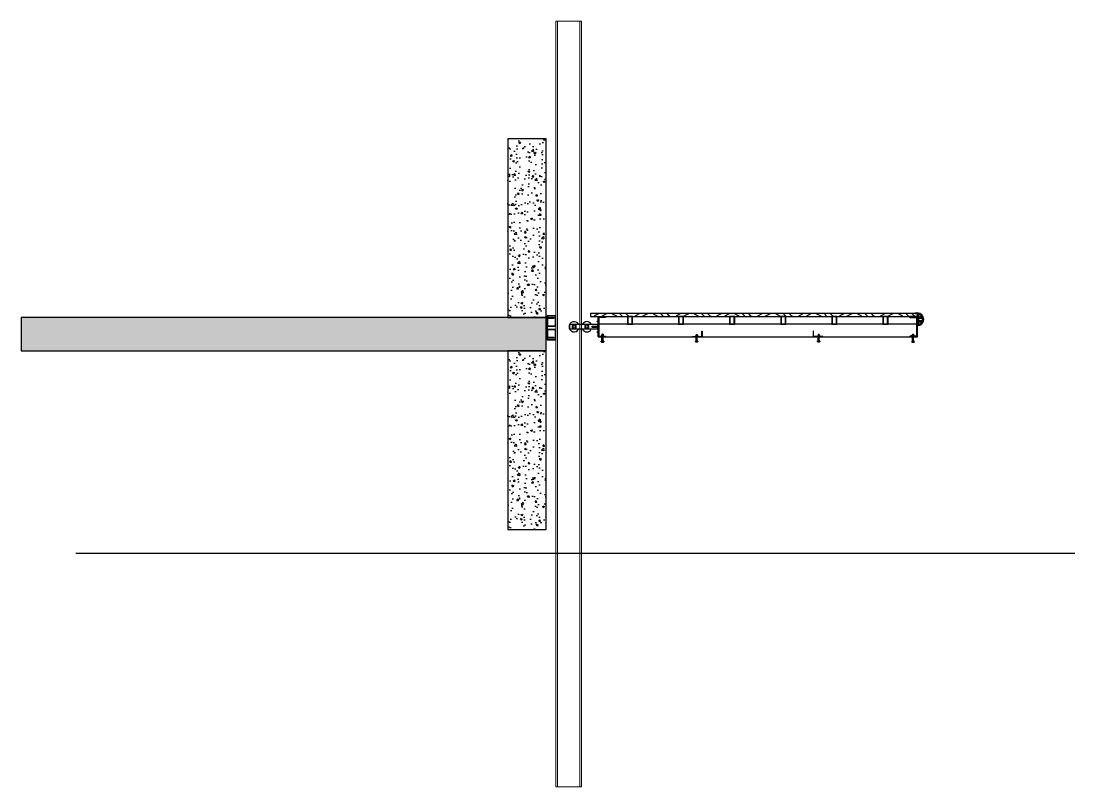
# Model space of a CAD drawing. Header units: millimetres. Extents: x -1871197 to -1180782, y 1281217 to 1543414.
# Drawn here: x -1237223 to -1228974, y 1457556 to 1463556 of the extents above; entities that cross this region are included whole.
import ezdxf

# ---------------------------------------------------------------- set-up
doc = ezdxf.new("R2010")
doc.units = ezdxf.units.MM
doc.header["$LTSCALE"] = 10
doc.layers.get('0').update_dxf_attribs({"linetype": 'CONTINUOUS'})
for name, color, linetype in [('PUB_DIM', 3, 'CONTINUOUS'), ('W-_ANTICOLLISION防撞措施', 6, 'CONTINUOUS'), ('W-MOUNTING固定方式', 5, 'CONTINUOUS'), ('W-STEEL_FRAME钢架', 3, 'CONTINUOUS'), ('W-STEEL_KEEL钢龙骨', 5, 'CONTINUOUS'), ('W-WOOD_FLOOR木地板', 30, 'CONTINUOUS'), ('WALL', 9, 'CONTINUOUS'), ('螺栓', 146, 'CONTINUOUS'), ('钢', 172, 'CONTINUOUS')]:
    doc.layers.add(name, color=color, linetype=linetype)
pattern_1 = [(50, (-2792171.53, -930477.64), (143.4520365, -12.550427), [15, -165]), (355, (-2792171.53, -930477.64), (-27.750267, 150.438427), [12, -132]), (100.4514, (-2792159.58, -930478.68), (115.7018763, 137.8879084), [12.748038, -140.2284224]), (46.1842, (-2792171.53, -930437.64), (213.44821, -33.103803), [22.5, -247.5]), (96.6356, (-2792153.75, -930440.4), (186.932541, 194.823574), [19.122058, -210.3426]), (351.1842, (-2792171.53, -930437.64), (186.932389, 194.82372), [18, -198]), (21, (-2792151.53, -930447.64), (119.3814104, -80.523778), [15, -165]), (326, (-2792151.53, -930447.64), (48.6630664, 145.030009), [12, -132]), (71.4514, (-2792141.59, -930454.35), (168.044526, 64.5060993), [12.748038, -140.2284224]), (37.5, (-2792171.535, -930477.636), (2.4319711, 66.5787708), [0, -130.4, 0, -134, 0, -132.5]), (7.5, (-2792171.535, -930477.636), (52.6139075, 78.8823424), [0, -76.4, 0, -127.4, 0, -50.5]), (327.5, (-2792216.135, -930477.636), (106.7644872, -4.5109743), [0, -50, 0, -156, 0, -207]), (317.5, (-2792236.135, -930477.64), (116.637234, 20.0209965), [0, -65, 0, -103.6, 0, -147])]

# ---------------------------------------------------------------- blocks, each defined once
blk = doc.blocks.new('ls1')
at = {"layer": '螺栓'}
for p, q in [((-3.4, 0), (-4.8, -1.4)), ((-9.6, -61.2), (-9.6, -54.8)), ((-9.6, -61.2), (-8.6, -62.2)), ((8.6, -62.2), (-8.6, -62.2)), ((9.6, -61.2), (8.6, -62.2)), ((9.6, -56.4), (9.6, -61.2))]:
    blk.add_line(p, q, dxfattribs=at)
for points in [[(-3.4, 0), (-3.4, -8.6)], [(3.4, 0), (-3.4, 0)], [(3.4, 0), (3.4, -8.6)], [(3.4, 0), (4.8, -1.4)], [(9.6, -14.4), (-9.6, -14.4)], [(-9.6, -14.4), (-9.6, -16.3)], [(9.6, -16.3), (-9.6, -16.3)], [(-9.6, -56.4), (9.6, -56.4), (9.6, -54.8), (-9.6, -54.8)], [(7.7, -14.4), (7.7, -8.6), (-7.7, -8.6), (-7.7, -14.4)], [(7.7, -56.4), (-7.7, -56.4)], [(-7.2, -62.2), (7.2, -62.2)], [(-5.2, -8.6), (-5.2, -14.4)], [(-4.8, -1.4), (-4.8, -8.6)], [(-4.8, -56.4), (-4.8, -16.3)], [(-4.8, -62.2), (-4.8, -56.4)], [(-3.4, -56.4), (-3.4, -16.3)], [(3.4, -56.4), (3.4, -16.3)], [(4.8, -1.4), (4.8, -8.6)], [(4.8, -56.4), (4.8, -16.3)], [(4.8, -56.4), (4.8, -62.2)], [(5.2, -14.4), (5.2, -8.6)], [(9.6, -16.3), (9.6, -14.4)]]:
    blk.add_lwpolyline(points, dxfattribs=at)
for points in [[(-7.4, -61.9), (-6.5, -61.5), (-5.6, -61.6), (-4.8, -62.1)], [(-4.8, -62.1), (-1.7, -61), (1.7, -61), (4.8, -62.1)], [(4.8, -62.1), (5.6, -61.6), (6.5, -61.5), (7.4, -61.9)]]:
    blk.add_open_spline(points, degree=3, dxfattribs=at)
blk = doc.blocks.new('ls2')
at = {"layer": '螺栓'}
for p, q in [((3.4, 0), (4.8, -1.4)), ((-9.6, -50.9), (-9.6, -55.7)), ((-9.6, -55.7), (-8.6, -56.7)), ((-8.6, -56.7), (8.6, -56.7)), ((9.6, -55.7), (8.6, -56.7)), ((9.6, -55.7), (9.6, -49.3))]:
    blk.add_line(p, q, dxfattribs=at)
for points in [[(-3.4, 0), (-4.8, -1.4)], [(-3.4, 0), (-3.4, -8.6)], [(-3.4, 0), (3.4, 0)], [(3.4, 0), (3.4, -8.6)], [(-9.6, -14.4), (9.6, -14.4)], [(-9.6, -16.3), (-9.6, -14.4)], [(-9.6, -16.3), (9.6, -16.3)], [(9.6, -50.9), (-9.6, -50.9), (-9.6, -49.3), (9.6, -49.3)], [(-7.7, -14.4), (-7.7, -8.6), (7.7, -8.6), (7.7, -14.4)], [(-7.7, -50.9), (7.7, -50.9)], [(7.2, -56.7), (-7.2, -56.7)], [(-5.2, -14.4), (-5.2, -8.6)], [(-4.8, -1.4), (-4.8, -8.6)], [(-4.8, -50.9), (-4.8, -16.3)], [(-4.8, -50.9), (-4.8, -56.7)], [(-3.4, -50.9), (-3.4, -16.3)], [(3.4, -50.9), (3.4, -16.3)], [(4.8, -1.4), (4.8, -8.6)], [(4.8, -50.9), (4.8, -16.3)], [(4.8, -56.7), (4.8, -50.9)], [(5.2, -8.6), (5.2, -14.4)], [(9.6, -14.4), (9.6, -16.3)]]:
    blk.add_lwpolyline(points, dxfattribs=at)
for points in [[(-4.8, -56.6), (-5.6, -56.1), (-6.5, -56), (-7.4, -56.4)], [(4.8, -56.6), (1.7, -55.5), (-1.7, -55.5), (-4.8, -56.6)], [(7.4, -56.4), (6.5, -56), (5.6, -56.1), (4.8, -56.6)]]:
    blk.add_open_spline(points, degree=3, dxfattribs=at)
blk = doc.blocks.new('*U319')
at = {"layer": 'W-STEEL_KEEL钢龙骨'}
for points in [[(-20, 30), (-20, -30), (20, -30), (20, 30)], [(-17, 27), (-17, -27), (17, -27), (17, 27)]]:
    blk.add_lwpolyline(points, close=True, dxfattribs=at)
blk = doc.blocks.new('*U320')
at = {"layer": 'W-STEEL_FRAME钢架', "color": 0, "linetype": 'ByBlock', "lineweight": -2, "transparency": 16777216}
for p in [(0, 0), (400, 0), (800, 0), (1200, 0), (1600, 0), (2000, 0)]:
    blk.add_blockref('*U319', p, dxfattribs=at)
blk = doc.blocks.new('huz')
at = {"layer": '钢'}
h = blk.add_hatch(color=256, dxfattribs=at)
h.dxf.hatch_style = 2
h.paths.add_polyline_path([(187, 10.2), (187, 0), (176.8, 0)])
h = blk.add_hatch(color=256, dxfattribs=at)
h.dxf.hatch_style = 2
h.paths.add_polyline_path([(187, -90.2), (187, -80), (176.8, -80)])
at = {"layer": 'PUB_DIM', "elevation": 0}
blk.add_lwpolyline([(142, -35), (182, -35), (182, -45), (142, -45)], close=True, dxfattribs=at)
at = {"layer": '钢', "lineweight": 0}
for points in [[(187, 10.2), (187, 0), (176.8, 0), (187, 10.2)], [(187, 10.2), (187, 0), (176.8, 0), (187, 10.2)], [(187, -90.2), (187, -80), (176.8, -80), (187, -90.2)], [(187, -90.2), (187, -80), (176.8, -80), (187, -90.2)]]:
    blk.add_lwpolyline(points, dxfattribs=at)
at = {"layer": '钢', "lineweight": 13}
for points in [[(187, 0), (176.8, 0), (187, 10.2), (187, 0)], [(187, -80), (176.8, -80), (187, -90.2), (187, -80)]]:
    blk.add_lwpolyline(points, dxfattribs=at)
at = {"layer": '钢'}
for points in [[(-33, -60), (-33, -20), (182, -20), (182, -60)], [(0, -57.3), (15, -48.7), (15, -31.3), (0, -22.7), (-15, -31.3), (-15, -48.7)], [(100, -57.3), (115, -48.7), (115, -31.3), (100, -22.7), (85, -31.3), (85, -48.7)]]:
    blk.add_lwpolyline(points, close=True, dxfattribs=at)
for centre in [(0, -40), (100, -40)]:
    blk.add_circle(centre, 11, dxfattribs=at)
for centre, start, end in [((0, -40), 30, 330), ((100, -40), 30, 150), ((100, -40), 210, 330)]:
    blk.add_arc(centre, 40, start, end, dxfattribs=at)
blk = doc.blocks.new('fzt')
at = {"layer": 'W-_ANTICOLLISION防撞措施'}
h = blk.add_hatch(dxfattribs=at)
h.set_pattern_fill('橡胶', color=256, scale=2)
h.set_pattern_definition([(45, (-674363.89, -1918351.2674), (-5.000000133, 5.000000133), []), (135, (-674352.758, -1918351.2674), (-5.000000133, -5.000000133), [1.6, -5.471068])])
h.paths.add_polyline_path([(20, -100, 1), (20, 0)])
h.paths.add_polyline_path([(30, -11.3, -0.201283), (54.6, -30), (30, -30)], flags=16)
h.paths.add_polyline_path([(30, -40), (58.7, -40, -0.127017), (58.7, -60), (30, -60)], flags=16)
h.paths.add_polyline_path([(30, -70), (54.6, -70, -0.201283), (30, -88.7)], flags=16)
for p, q in [((0, -5), (4.1, 0)), ((0, -2.6), (2.1, 0)), ((2.9, -5), (7, 0)), ((6, -5), (10.2, 0)), ((9, -5), (13.1, 0)), ((12.3, -5), (16.5, 0)), ((15.8, -5), (20, 0)), ((20, 0), (20, -100)), ((22.4, -0.1), (22.4, 0)), ((1.5, -4.1), (0.6, -3.8)), ((1.4, -1.6), (0.8, -0.9)), ((2.6, -0.8), (3.6, -1.8)), ((3.5, -3.3), (4.7, -4)), ((7.9, -1.6), (9.2, -2.8)), ((8.9, -4.3), (9.9, -5.1)), ((11.2, -1.2), (12.2, -1.9)), ((13, -3.4), (14.2, -4.1)), ((16.7, -3.4), (17.3, -3.9)), ((18.3, -5), (20, -2.9)), ((19.4, -4.4), (18.8, -3.6)), ((19.3, -0.5), (19.6, -0.9)), ((30, -11.3), (30, -30)), ((30, -30), (54.6, -30)), ((30, -40), (58.7, -40)), ((30, -40), (30, -60)), ((30, -60), (58.7, -60)), ((30, -70), (54.6, -70)), ((30, -70), (30, -88.7))]:
    blk.add_line(p, q, dxfattribs=at)
blk.add_lwpolyline([(20, -5), (0, -5), (0, 0), (20, 0)], close=True, dxfattribs=at)
for radius, start, end in [(50, 270, 90), (40, 30, 75.52249), (40, 284.47751, 330), (40, 345.52249, 14.47751)]:
    blk.add_arc((20, -50), radius, start, end, dxfattribs=at)

msp = doc.modelspace()

# ---------------------------------------------------------------- hatches: boundary and pattern name
at = {"layer": 'W-WOOD_FLOOR木地板'}
h = msp.add_hatch(dxfattribs=at)
h.set_pattern_fill('木纹01', color=256, scale=80)
h.set_pattern_definition([(0, (-2826682.95, -941486.5), (320, 320), [16, -304]), (0, (-2826906.95, -941454.5), (320, 320), [32, -288]), (0, (-2826698.95, -941438.5), (320, 320), [16, -304]), (0, (-2826890.95, -941406.5), (320, 320), [16, -304]), (0, (-2826698.95, -941390.5), (320, 320), [16, -304]), (0, (-2826874.95, -941374.5), (320, 320), [16, -304]), (0, (-2826698.95, -941358.5), (320, 320), [16, -304]), (0, (-2826874.95, -941326.5), (320, 320), [16, -176, 16, -112]), (0, (-2826874.95, -941294.5), (320, 320), [32, -160, 16, -112]), (0, (-2826890.95, -941246.5), (320, 320), [16, -48, 16, -128, 16, -96]), (0, (-2826906.95, -941214.5), (320, 320), [16, -64, 32, -208]), (0, (-2826698.95, -941198.5), (320, 320), [16, -304]), (0, (-2826906.95, -941182.5), (320, 320), [16, -80, 16, -208]), (45, (-2826938.95, -941486.5), (0, 320), [45.25472, -407.29362]), (45, (-2826666.95, -941486.5), (0, 320), [90.509664, -362.038676]), (45, (-2826666.95, -941326.5), (0, 320), [22.6272, -429.92114]), (45, (-2826938.95, -941294.5), (0, 320), [67.88224, -384.6661]), (45, (-2826666.95, -941294.5), (0, 320), [113.137088, -339.411252]), (45, (-2826666.95, -941246.5), (0, 320), [67.88224, -384.6661]), (315, (-2826730.95, -941214.5), (320, -7e-14), [22.6272, -429.92114]), (315, (-2826842.95, -941470.5), (320, -7e-14), [45.25472, -407.29362]), (315, (-2826826.95, -941342.5), (320, -7e-14), [45.25472, -407.29362]), (315, (-2826730.95, -941406.5), (320, -7e-14), [45.25472, -407.29362]), (315, (-2826746.95, -941278.5), (320, -7e-14), [45.25472, -407.29362]), (315, (-2826730.95, -941246.5), (320, -7e-14), [67.88224, -384.6661]), (315, (-2826810.95, -941438.5), (320, -7e-14), [67.88224, -384.6661]), (315, (-2826762.95, -941422.5), (320, -7e-14), [67.88224, -384.6661]), (315, (-2826810.95, -941310.5), (320, -7e-14), [67.88224, -384.6661]), (315, (-2826778.95, -941294.5), (320, -7e-14), [67.88224, -384.6661]), (26.565051, (-2826922.95, -941422.5), (320, 1e-07), [35.777085, -679.764666]), (26.565051, (-2826682.95, -941438.5), (320, 1e-07), [143.108352, -572.4334]), (26.565051, (-2826682.95, -941390.5), (320, 1e-07), [143.108352, -572.4334]), (26.565051, (-2826682.95, -941358.5), (320, 1e-07), [143.10848, -214.4, 71.5552, -286.478073]), (26.565051, (-2826650.95, -941310.5), (320, 1e-07), [35.777085, -679.764666]), (26.565051, (-2826938.95, -941198.5), (320, 1e-07), [35.777085, -679.764666]), (26.565051, (-2826682.95, -941198.5), (320, 1e-07), [71.554176, -643.987577]), (333.434949, (-2826762.95, -941486.5), (320, -1e-07), [71.554176, -643.987577]), (333.434949, (-2826874.95, -941406.5), (320, -1e-07), [71.554176, -643.987577]), (333.434949, (-2826874.95, -941454.5), (320, -1e-07), [35.777085, -679.763577]), (333.434949, (-2826858.95, -941374.5), (320, -1e-07), [107.331264, -608.21049]), (333.434949, (-2826794.95, -941374.5), (320, -1e-07), [71.554176, -643.987577]), (333.434949, (-2826762.95, -941358.5), (320, -1e-07), [71.554176, -643.987577]), (333.434949, (-2826858.95, -941326.5), (320, -1e-07), [35.777085, -679.763577]), (333.434949, (-2826842.95, -941294.5), (320, -1e-07), [35.777085, -679.763577]), (333.434949, (-2826714.95, -941230.5), (320, -1e-07), [35.777085, -679.763577]), (333.434949, (-2826730.95, -941342.5), (320, -1e-07), [35.777085, -679.763577]), (333.434949, (-2826874.95, -941246.5), (320, -1e-07), [107.331264, -608.21049]), (333.434949, (-2826890.95, -941214.5), (320, -1e-07), [71.554176, -643.987577]), (333.434949, (-2826714.95, -941310.5), (320, -1e-07), [35.776, -321.984, 35.776, -322.005753]), (333.434949, (-2826810.95, -941246.5), (320, -1e-07), [71.554176, -643.987577]), (333.434949, (-2826794.95, -941214.5), (320, -1e-07), [71.554176, -643.987577]), (333.434949, (-2826890.95, -941182.5), (320, -1e-07), [71.554176, -643.987577]), (333.434949, (-2826794.95, -941182.5), (320, -1e-07), [71.554176, -643.987577])])
h.paths.add_polyline_path([(-1232766.9, 1461264.5), (-1232766.9, 1461241.5), (-1230206.9, 1461241.5), (-1230206.9, 1461264.5)])
at = {"layer": 'WALL'}
h = msp.add_hatch(dxfattribs=at)
h.set_pattern_fill('混凝土', color=256, scale=20)
h.set_pattern_definition(pattern_1)
h.paths.add_polyline_path([(-1233412.7, 1461233), (-1233112.7, 1461233), (-1233112.7, 1462633), (-1233412.7, 1462633)])
h = msp.add_hatch(dxfattribs=at)
h.set_pattern_fill('混凝土', color=256, scale=20)
h.set_pattern_definition(pattern_1)
h.paths.add_polyline_path([(-1233112.7, 1461233), (-1237223.2, 1461233), (-1237223.2, 1460974.2), (-1233112.7, 1460974.2)])
h = msp.add_hatch(dxfattribs=at)
h.set_pattern_fill('混凝土', color=256, scale=20)
h.set_pattern_definition([(50, (-2792171.53, -932136.46), (143.4520365, -12.550427), [15, -165]), (355, (-2792171.53, -932136.46), (-27.750267, 150.438427), [12, -132]), (100.4514, (-2792159.58, -932137.51), (115.7018763, 137.8879084), [12.748038, -140.2284224]), (46.1842, (-2792171.53, -932096.46), (213.44821, -33.103803), [22.5, -247.5]), (96.6356, (-2792153.75, -932099.22), (186.932541, 194.823574), [19.122058, -210.3426]), (351.1842, (-2792171.53, -932096.46), (186.932389, 194.82372), [18, -198]), (21, (-2792151.53, -932106.46), (119.3814104, -80.523778), [15, -165]), (326, (-2792151.53, -932106.46), (48.6630664, 145.030009), [12, -132]), (71.4514, (-2792141.59, -932113.17), (168.044526, 64.5060993), [12.748038, -140.2284224]), (37.5, (-2792171.535, -932136.46), (2.4319711, 66.5787708), [0, -130.4, 0, -134, 0, -132.5]), (7.5, (-2792171.535, -932136.46), (52.6139075, 78.8823424), [0, -76.4, 0, -127.4, 0, -50.5]), (327.5, (-2792216.135, -932136.46), (106.7644872, -4.5109743), [0, -50, 0, -156, 0, -207]), (317.5, (-2792236.135, -932136.46), (116.637234, 20.0209965), [0, -65, 0, -103.6, 0, -147])])
h.paths.add_polyline_path([(-1233412.7, 1459574.2), (-1233112.7, 1459574.2), (-1233112.7, 1460974.2), (-1233412.7, 1460974.2)])

# ---------------------------------------------------------------- linework, layer by layer
at = {"lineweight": 13}
for points in [[(-1233036.2, 1463556.4), (-1232836.5, 1463556.4), (-1232836.5, 1457556.4), (-1233036.2, 1457556.4), (-1233036.2, 1463556.4)], [(-1233024.4, 1463556.4), (-1232848.3, 1463556.4), (-1232848.3, 1457556.4), (-1233024.4, 1457556.4), (-1233024.4, 1463556.4)]]:
    msp.add_lwpolyline(points, dxfattribs=at)
at = {"layer": 'W-MOUNTING固定方式'}
for points in [[(-1231894.2, 1461126.5), (-1231891.2, 1461126.5), (-1231891.2, 1461081.5), (-1231966.2, 1461081.5), (-1231966.2, 1461084.5), (-1231963.2, 1461084.5), (-1231894.2, 1461084.5), (-1231894.2, 1461123.5)], [(-1231019.5, 1461126.5), (-1231022.5, 1461126.5), (-1231022.5, 1461081.5), (-1230947.5, 1461081.5), (-1230947.5, 1461084.5), (-1230950.5, 1461084.5), (-1231019.5, 1461084.5), (-1231019.5, 1461123.5)]]:
    msp.add_lwpolyline(points, close=True, dxfattribs=at)
at = {"layer": 'W-STEEL_FRAME钢架'}
for points in [[(-1233106.2, 1461166.5), (-1233036.2, 1461166.5), (-1233036.2, 1461246.5), (-1233106.2, 1461246.5)], [(-1233103.2, 1461169.5), (-1233039.2, 1461169.5), (-1233039.2, 1461243.5), (-1233103.2, 1461243.5)], [(-1232706.9, 1461081.5), (-1230206.9, 1461081.5), (-1230206.9, 1461181.5), (-1232706.9, 1461181.5)], [(-1233106.2, 1461059.5), (-1233036.2, 1461059.5), (-1233036.2, 1461139.5), (-1233106.2, 1461139.5)], [(-1233103.2, 1461062.5), (-1233039.2, 1461062.5), (-1233039.2, 1461136.5), (-1233103.2, 1461136.5)]]:
    msp.add_lwpolyline(points, close=True, dxfattribs=at)
for points in [[(-1233056.2, 1461079.5, -0.320315), (-1233049.7, 1461073), (-1233112.7, 1461073), (-1233112.7, 1461233), (-1233049.7, 1461233, -0.320315), (-1233056.2, 1461226.5), (-1233104.3, 1461226.5, 0.385024), (-1233106.2, 1461224.3), (-1233106.2, 1461081.7, 0.385024), (-1233104.3, 1461079.5), (-1233056.2, 1461079.5)], [(-1232650.4, 1461088, -0.320315), (-1232643.9, 1461081.5), (-1232706.9, 1461081.5), (-1232706.9, 1461241.5), (-1232643.9, 1461241.5, -0.320315), (-1232650.4, 1461235), (-1232698.5, 1461235, 0.385024), (-1232700.4, 1461232.8), (-1232700.4, 1461090.2, 0.385024), (-1232698.5, 1461088), (-1232650.4, 1461088)], [(-1230263.4, 1461088, 0.320315), (-1230269.9, 1461081.5), (-1230206.9, 1461081.5), (-1230206.9, 1461241.5), (-1230269.9, 1461241.5, 0.320315), (-1230263.4, 1461235), (-1230215.3, 1461235, -0.385024), (-1230213.4, 1461232.8), (-1230213.4, 1461090.2, -0.385024), (-1230215.3, 1461088), (-1230263.4, 1461088)]]:
    msp.add_lwpolyline(points, format="xyb", dxfattribs=at)
at = {"layer": 'W-WOOD_FLOOR木地板'}
msp.add_lwpolyline([(-1232766.9, 1461241.5), (-1230206.9, 1461241.5), (-1230206.9, 1461264.5), (-1232766.9, 1461264.5)], close=True, dxfattribs=at)
at = {"layer": 'WALL'}
msp.add_line((-1236794.2, 1459387.7), (-1228973.7, 1459387.7), dxfattribs=at)
for points in [[(-1233412.7, 1461233), (-1233112.7, 1461233), (-1233112.7, 1462633), (-1233412.7, 1462633)], [(-1233112.7, 1461233), (-1237223.2, 1461233), (-1237223.2, 1460974.2), (-1233112.7, 1460974.2)], [(-1233412.7, 1459574.2), (-1233112.7, 1459574.2), (-1233112.7, 1460974.2), (-1233412.7, 1460974.2)]]:
    msp.add_lwpolyline(points, close=True, dxfattribs=at)

# ---------------------------------------------------------------- block references
msp.add_blockref('fzt', (-1230226.9, 1461269.5))
at = {"layer": 'W-STEEL_FRAME钢架'}
for name, p in [('*U320', (-1232456.9, 1461211.5)), ('ls1', (-1232672.2, 1461104.3)), ('ls2', (-1231934.5, 1461100.8))]:
    msp.add_blockref(name, p, dxfattribs=at)
at = {"layer": 'W-STEEL_FRAME钢架', "xscale": -1}
for name, p in [('ls2', (-1230979.3, 1461100.8)), ('ls1', (-1230241.6, 1461104.3))]:
    msp.add_blockref(name, p, dxfattribs=at)
at = {"layer": 'W-WOOD_FLOOR木地板'}
msp.add_blockref('huz', (-1232893.9, 1461201.5), dxfattribs=at)

doc.saveas('drawing.dxf')
